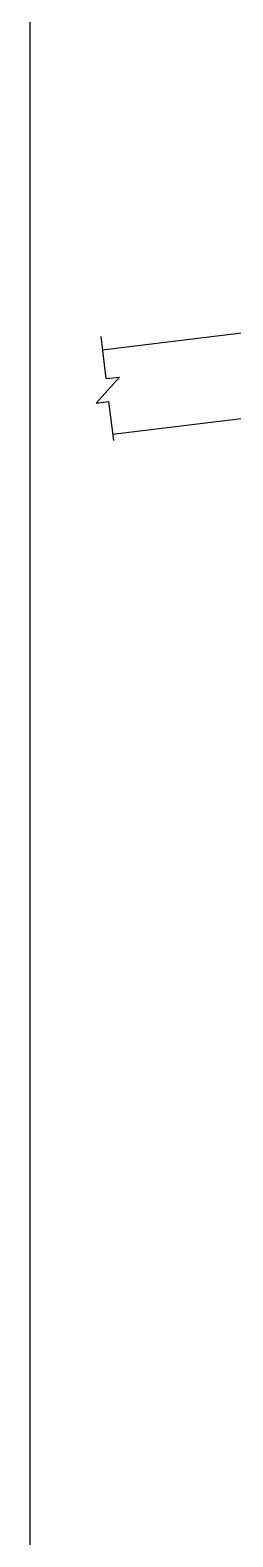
# Model space of a CAD drawing. Header units: metres. Extents: x 14 to 203, y 4 to 269.
# Drawn here: x 63.62 to 69.44, y 51.15 to 94.34 of the extents above; entities that cross this region are included whole.
import ezdxf

# ---------------------------------------------------------------- set-up
doc = ezdxf.new("R2010")
doc.units = ezdxf.units.M
doc.header["$MEASUREMENT"] = 0

msp = doc.modelspace()

# ---------------------------------------------------------------- linework, layer by layer
at = {"ltscale": 1.5}
for p, q in [((65.65007, 85.55391), (65.79647, 84.35222)), ((84.95255, 85.05519), (65.99222, 82.74535)), ((66.19275, 84.38927), (65.51626, 83.64526)), ((65.79647, 84.35222), (66.19275, 84.38927)), ((65.51626, 83.64526), (65.87723, 83.68924)), ((65.87723, 83.68924), (66.01297, 82.57507))]:
    msp.add_line(p, q, dxfattribs=at)
msp.add_lwpolyline([(63.62485, 107.56536), (155.26946, 107.56536), (155.26946, 3.64558), (63.62485, 3.64558)], close=True, dxfattribs=at)
msp.add_lwpolyline([(65.69594, 85.17737), (86.62804, 87.72742), (98.31636, 91.3972), (100.73556, 93.63492), (101.35349, 92.96688)], dxfattribs=at)

doc.saveas('drawing.dxf')
